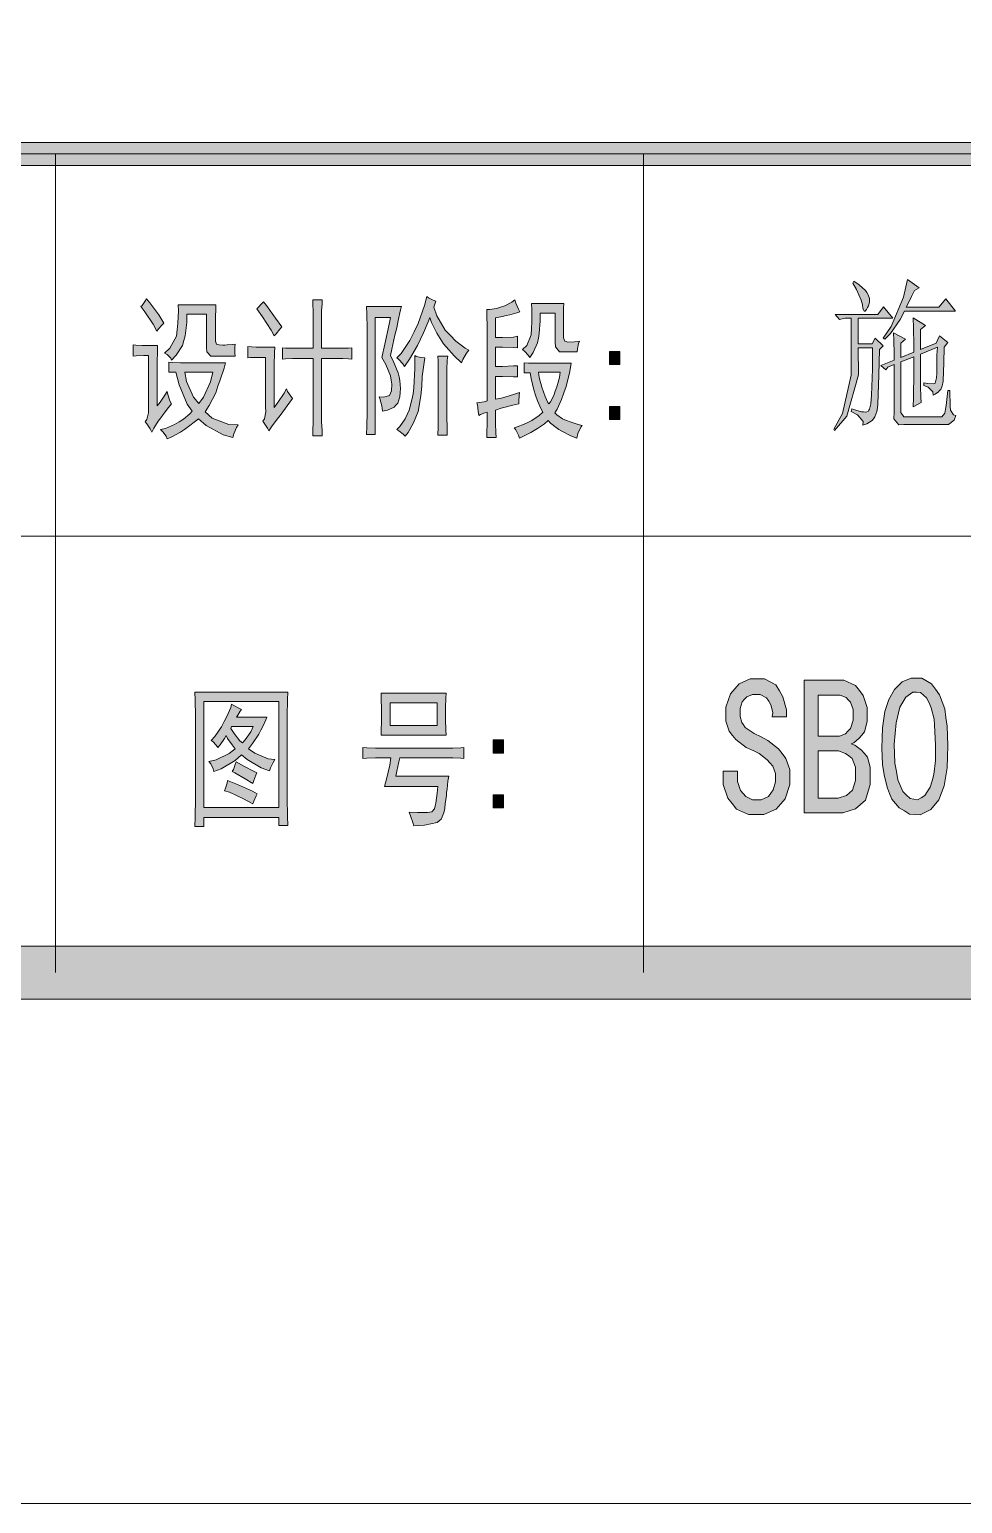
# Model space of a CAD drawing. Header units: millimetres. Extents: x 0 to 829, y 0 to 586.
# Drawn here: x 794.08 to 811.42, y 0 to 27.38 of the extents above; entities that cross this region are included whole.
import ezdxf

# ---------------------------------------------------------------- set-up
doc = ezdxf.new("R2010")
doc.units = ezdxf.units.MM

msp = doc.modelspace()

# ---------------------------------------------------------------- hatches: boundary and pattern name
h = msp.add_hatch(color=0)
h.dxf.hatch_style = 2
h.paths.add_polyline_path([(769.958667, 24.853194), (769.958667, 25.276528), (819.294639, 25.276528), (819.294639, 24.853194)])
h = msp.add_hatch(color=0)
h.dxf.hatch_style = 2
h.paths.add_polyline_path([(810.394056, 22.736528), (810.60925, 22.581306), (810.521056, 22.531917), (810.468139, 22.4155), (810.390528, 22.260278), (810.365833, 22.217944), (810.976139, 22.217944), (811.103139, 22.373167), (811.286583, 22.143861), (810.337611, 22.143861), (810.26, 21.992167), (810.076556, 21.731111), (809.970722, 21.625278), (809.938972, 21.646444), (810.090667, 21.858111), (810.316444, 22.404917)])
h = msp.add_hatch(color=0)
h.dxf.hatch_style = 2
h.paths.add_polyline_path([(809.399222, 22.70125), (809.494472, 22.634222), (809.614417, 22.528389), (809.639111, 22.489583), (809.663806, 22.450778), (809.6885, 22.380222), (809.6885, 22.348472), (809.6885, 22.313194), (809.670861, 22.242639), (809.649694, 22.210889), (809.632056, 22.175611), (809.607361, 22.143861), (809.586194, 22.143861), (809.5615, 22.203833), (809.554444, 22.263806), (809.533278, 22.348472), (809.445083, 22.549556), (809.378056, 22.665972)])
h = msp.add_hatch(color=0)
h.dxf.hatch_style = 2
h.paths.add_polyline_path([(796.254722, 22.376694), (796.32175, 22.302611), (796.484028, 22.076833), (796.579278, 21.921611), (796.547528, 21.893389), (796.4805, 21.819306), (796.44875, 21.776972), (796.378194, 21.903972), (796.2265, 22.133278), (796.148889, 22.232056), (796.173583, 22.253222), (796.2265, 22.327306)])
h = msp.add_hatch(color=0)
h.dxf.hatch_style = 2
h.paths.add_polyline_path([(797.521194, 21.311306), (797.450639, 21.311306), (797.376556, 21.388917), (797.373028, 21.466528), (797.373028, 22.087417), (797.006139, 22.087417), (797.006139, 21.932194), (796.977917, 21.688778), (796.953222, 21.600583), (796.925, 21.508861), (796.808583, 21.325417), (796.723917, 21.233694), (796.706278, 21.2725), (796.63925, 21.339528), (796.589861, 21.364222), (796.692167, 21.459472), (796.812111, 21.678194), (796.826222, 21.798139), (796.840333, 21.921611), (796.850917, 22.154444), (796.847389, 22.263806), (797.545889, 22.263806), (797.542361, 22.196778), (797.538833, 22.030972), (797.538833, 21.932194), (797.538833, 21.632333), (797.538833, 21.586472), (797.56, 21.533556), (797.584694, 21.5265), (797.605861, 21.519444), (797.672889, 21.512389), (797.715222, 21.515917), (797.754028, 21.519444), (797.849278, 21.5265), (797.905722, 21.533556), (797.895139, 21.477111), (797.895139, 21.364222), (797.905722, 21.311306)])
h = msp.add_hatch(color=0)
h.dxf.hatch_style = 2
h.paths.add_polyline_path([(798.431361, 22.32025), (798.484278, 22.249694), (798.653611, 22.016861), (798.770028, 21.854583), (798.73475, 21.808722), (798.664194, 21.727583), (798.628917, 21.688778), (798.576, 21.794611), (798.413722, 22.041556), (798.304361, 22.186194), (798.332583, 22.214417), (798.396083, 22.281444)])
h = msp.add_hatch(color=0)
h.dxf.hatch_style = 2
h.paths.add_polyline_path([(799.355639, 21.455944), (799.355639, 22.009806), (799.355639, 22.119167), (799.348583, 22.292028), (799.345056, 22.355528), (799.521444, 22.355528), (799.517917, 22.281444), (799.510861, 22.154444), (799.510861, 22.098), (799.510861, 21.455944), (799.853056, 21.455944), (799.902444, 21.455944), (800.011806, 21.459472), (800.071778, 21.466528), (800.071778, 21.254861), (800.008278, 21.261917), (799.902444, 21.265444), (799.863639, 21.265444), (799.510861, 21.265444), (799.510861, 20.154194), (799.510861, 20.087167), (799.517917, 19.928417), (799.521444, 19.833167), (799.345056, 19.833167), (799.348583, 19.928417), (799.355639, 20.083639), (799.355639, 20.143611), (799.355639, 21.265444), (799.027556, 21.265444), (798.967583, 21.265444), (798.840583, 21.261917), (798.780611, 21.254861), (798.780611, 21.466528), (798.840583, 21.459472), (798.957, 21.455944), (799.013444, 21.455944)])
h = msp.add_hatch(color=0)
h.dxf.hatch_style = 2
h.paths.add_polyline_path([(800.996056, 22.232056), (800.978417, 22.172083), (800.932556, 21.974528), (800.904333, 21.836944), (800.872583, 21.702889), (800.816139, 21.441833), (800.787917, 21.321889), (800.851417, 21.194889), (800.932556, 20.997333), (800.950194, 20.926778), (800.964306, 20.856222), (800.974889, 20.711583), (800.967833, 20.633972), (800.964306, 20.556361), (800.9255, 20.439944), (800.890222, 20.401139), (800.854944, 20.362333), (800.731472, 20.305889), (800.643278, 20.28825), (800.629167, 20.387028), (800.593889, 20.521083), (800.579778, 20.556361), (800.664444, 20.545778), (800.770278, 20.577528), (800.791444, 20.623389), (800.809083, 20.665722), (800.816139, 20.789194), (800.802028, 20.866806), (800.791444, 20.944417), (800.70325, 21.156083), (800.629167, 21.286611), (800.685611, 21.533556), (800.76675, 21.903972), (800.787917, 22.030972), (800.502167, 22.030972), (800.502167, 19.854333), (800.343417, 19.854333), (800.350472, 20.006028), (800.354, 20.267083), (800.354, 20.376444), (800.354, 21.699361), (800.354, 21.826361), (800.350472, 22.094472), (800.343417, 22.232056)])
h = msp.add_hatch(color=0)
h.dxf.hatch_style = 2
h.paths.add_polyline_path([(801.595778, 22.221472), (801.652222, 22.059194), (801.807444, 21.794611), (801.906222, 21.692306), (802.005, 21.59), (802.174333, 21.455944), (802.244889, 21.420667), (802.202556, 21.364222), (802.135528, 21.247806), (802.110833, 21.187833), (801.97325, 21.314833), (801.772167, 21.540611), (801.712194, 21.639389), (801.648694, 21.734639), (801.553444, 21.932194), (801.518167, 22.030972), (801.489944, 21.949833), (801.405278, 21.745222), (801.348833, 21.625278), (801.292389, 21.508861), (801.144222, 21.254861), (801.0525, 21.120806), (801.02075, 21.170194), (800.943139, 21.247806), (800.904333, 21.276028), (800.989, 21.360694), (801.151278, 21.600583), (801.228889, 21.759333), (801.302972, 21.918083), (801.419389, 22.249694), (801.461722, 22.419028), (801.493472, 22.394333), (801.581667, 22.348472), (801.634583, 22.330833), (801.620472, 22.292028), (801.599306, 22.239111)])
h = msp.add_hatch(color=0)
h.dxf.hatch_style = 2
h.paths.add_polyline_path([(803.193861, 22.133278), (803.133889, 22.115639), (803.006889, 22.080361), (802.939861, 22.06625), (802.869306, 22.048611), (802.774056, 22.027444), (802.742306, 22.020389), (802.742306, 21.6535), (802.869306, 21.6535), (803.073917, 21.664083), (803.151528, 21.678194), (803.151528, 21.466528), (803.073917, 21.470056), (802.869306, 21.477111), (802.742306, 21.477111), (802.742306, 21.120806), (802.869306, 21.120806), (803.073917, 21.127861), (803.151528, 21.131389), (803.151528, 20.92325), (803.073917, 20.926778), (802.869306, 20.933833), (802.742306, 20.933833), (802.742306, 20.5105), (802.851667, 20.531667), (803.073917, 20.595167), (803.183278, 20.633972), (803.17975, 20.577528), (803.176222, 20.471694), (803.176222, 20.422306), (803.059806, 20.401139), (802.844611, 20.344694), (802.742306, 20.309417), (802.742306, 20.122444), (802.742306, 20.055417), (802.745833, 19.893139), (802.752889, 19.801417), (802.5765, 19.801417), (802.580028, 19.893139), (802.583556, 20.055417), (802.583556, 20.122444), (802.583556, 20.267083), (802.54475, 20.2565), (802.463611, 20.228278), (802.428333, 20.210639), (802.41775, 20.28825), (802.403639, 20.404667), (802.393056, 20.443472), (802.435389, 20.450528), (802.530639, 20.464639), (802.583556, 20.47875), (802.583556, 21.766389), (802.583556, 21.858111), (802.580028, 22.06625), (802.5765, 22.175611), (802.625889, 22.175611), (802.756417, 22.196778), (802.834028, 22.221472), (802.915167, 22.242639), (803.045694, 22.309667), (803.102139, 22.355528), (803.119778, 22.292028), (803.165639, 22.182667)])
h = msp.add_hatch(color=0)
h.dxf.hatch_style = 2
h.paths.add_polyline_path([(804.008778, 22.2885), (804.00525, 22.203833), (804.001722, 22.048611), (804.001722, 21.978056), (804.001722, 21.699361), (804.001722, 21.649972), (804.026417, 21.59), (804.054639, 21.582944), (804.082861, 21.572361), (804.206333, 21.575889), (804.301583, 21.586472), (804.283944, 21.547667), (804.262778, 21.448889), (804.25925, 21.388917), (804.001722, 21.388917), (803.931167, 21.388917), (803.853556, 21.480639), (803.850028, 21.575889), (803.850028, 22.108583), (803.567806, 22.108583), (803.567806, 21.963944), (803.550167, 21.731111), (803.536056, 21.642917), (803.518417, 21.554722), (803.437278, 21.378333), (803.377306, 21.286611), (803.345556, 21.325417), (803.282056, 21.3995), (803.24325, 21.43125), (803.320861, 21.508861), (803.405528, 21.706417), (803.409056, 21.826361), (803.412583, 21.946306), (803.412583, 22.175611), (803.409056, 22.2885)])
h = msp.add_hatch(color=0)
h.dxf.hatch_style = 2
h.paths.add_polyline_path([(809.039389, 19.931944), (809.02175, 19.953111), (809.184028, 20.245917), (809.349833, 20.958528), (809.349833, 21.381861), (809.349833, 22.013333), (809.233417, 22.013333), (809.127583, 21.988639), (809.049972, 22.083889), (809.843722, 22.083889), (809.949556, 22.228528), (810.122417, 22.013333), (809.476833, 22.013333), (809.476833, 21.537083), (809.737889, 21.537083), (809.794333, 21.646444), (809.938972, 21.501806), (809.871944, 21.43125), (809.861361, 20.958528), (809.843722, 20.418778), (809.833139, 20.35175), (809.822556, 20.284722), (809.787278, 20.182417), (809.762583, 20.147139), (809.734361, 20.111861), (809.635583, 20.051889), (809.5615, 20.027194), (809.568556, 20.094222), (809.462722, 20.221222), (809.349833, 20.281194), (809.360417, 20.330583), (809.430972, 20.305889), (809.540333, 20.277667), (809.575611, 20.274139), (809.614417, 20.270611), (809.660278, 20.284722), (809.674389, 20.305889), (809.684972, 20.323528), (809.709667, 20.422306), (809.716722, 20.503444), (809.727306, 20.584583), (809.741417, 21.067889), (809.744944, 21.466528), (809.476833, 21.466528), (809.483889, 20.965583), (809.268694, 20.196528)])
h = msp.add_hatch(color=0)
h.dxf.hatch_style = 2
h.paths.add_polyline_path([(810.270583, 21.286611), (810.510472, 21.381861), (810.510472, 21.515917), (810.506944, 21.836944), (810.499889, 22.023917), (810.725667, 21.879278), (810.637472, 21.805194), (810.637472, 21.43125), (810.92675, 21.551194), (810.986722, 21.68525), (811.141944, 21.561778), (811.071389, 21.477111), (811.067861, 21.187833), (811.057278, 20.852694), (811.046694, 20.806833), (811.039639, 20.760972), (811.011417, 20.690417), (810.99025, 20.66925), (810.969083, 20.644556), (810.909111, 20.602222), (810.870306, 20.584583), (810.86325, 20.644556), (810.778583, 20.73275), (810.693917, 20.7645), (810.693917, 20.813889), (810.771528, 20.799778), (810.870306, 20.79625), (810.887944, 20.799778), (810.909111, 20.806833), (810.933806, 20.905611), (810.937333, 20.993806), (810.937333, 21.085528), (810.940861, 21.328944), (810.947917, 21.477111), (810.637472, 21.346583), (810.637472, 20.824472), (810.637472, 20.739806), (810.641, 20.552833), (810.648056, 20.450528), (810.499889, 20.365861), (810.506944, 20.54225), (810.510472, 21.007917), (810.510472, 21.297194), (810.270583, 21.201944), (810.270583, 20.341167), (810.270583, 20.263556), (810.327028, 20.182417), (810.387, 20.182417), (810.993778, 20.182417), (811.032583, 20.182417), (811.0855, 20.252972), (811.096083, 20.323528), (811.110194, 20.394083), (811.131361, 20.563417), (811.141944, 20.66925), (811.18075, 20.66925), (811.18075, 20.595167), (811.184278, 20.450528), (811.187806, 20.376444), (811.194861, 20.305889), (811.247778, 20.221222), (811.293639, 20.207111), (811.261889, 20.122444), (811.156056, 20.037778), (811.081972, 20.037778), (810.327028, 20.037778), (810.231778, 20.03425), (810.140056, 20.147139), (810.143583, 20.267083), (810.143583, 21.152556), (810.027167, 21.103167), (809.988361, 21.053778), (809.900167, 21.138444), (810.143583, 21.237222), (810.143583, 21.350111), (810.140056, 21.604111), (810.133, 21.745222), (810.35525, 21.625278), (810.270583, 21.551194)])
h = msp.add_hatch(color=0)
h.dxf.hatch_style = 2
h.paths.add_polyline_path([(796.462861, 21.508861), (796.459333, 21.410083), (796.455806, 21.187833), (796.455806, 21.064361), (796.455806, 20.387028), (796.508722, 20.454056), (796.600444, 20.588111), (796.63925, 20.655139), (796.653361, 20.598694), (796.692167, 20.482278), (796.723917, 20.422306), (796.667472, 20.355278), (796.568694, 20.228278), (796.522833, 20.164778), (796.476972, 20.104806), (796.392306, 19.97075), (796.357028, 19.900194), (796.325278, 19.960167), (796.265306, 20.055417), (796.230028, 20.087167), (796.265306, 20.133028), (796.297056, 20.260028), (796.297056, 20.344694), (796.297056, 21.321889), (796.208861, 21.321889), (796.064222, 21.314833), (796.007778, 21.311306), (796.007778, 21.519444), (796.060694, 21.515917), (796.173583, 21.508861), (796.230028, 21.508861)])
h = msp.add_hatch(color=0)
h.dxf.hatch_style = 2
h.paths.add_polyline_path([(798.6395, 21.477111), (798.632444, 21.371278), (798.628917, 21.149028), (798.628917, 21.032611), (798.628917, 20.355278), (798.699472, 20.450528), (798.812361, 20.623389), (798.854694, 20.701), (798.879389, 20.655139), (798.939361, 20.566944), (798.971111, 20.521083), (798.738278, 20.210639), (798.685361, 20.140083), (798.579528, 19.995444), (798.530139, 19.921361), (798.501917, 19.97075), (798.445472, 20.062472), (798.420778, 20.101278), (798.449, 20.143611), (798.473694, 20.277667), (798.470167, 20.365861), (798.470167, 21.286611), (798.357278, 21.286611), (798.191472, 21.283083), (798.138556, 21.276028), (798.138556, 21.487694), (798.205583, 21.480639), (798.297306, 21.477111), (798.322, 21.477111)])
h = msp.add_hatch(color=0)
h.dxf.hatch_style = 2
h.paths.add_polyline_path([(805.049472, 21.156083), (804.858972, 21.156083), (804.858972, 21.3995), (805.049472, 21.3995)])
h = msp.add_hatch(color=0)
h.paths.add_polyline_path([(796.671, 21.198417), (796.738028, 21.194889), (796.889722, 21.187833), (796.970861, 21.187833), (797.722278, 21.187833), (797.697583, 21.089056), (797.627028, 20.870333), (797.584694, 20.750389), (797.542361, 20.630444), (797.422417, 20.394083), (797.348333, 20.277667), (797.478861, 20.16125), (797.789306, 20.037778), (797.962167, 20.03425), (797.930417, 19.984861), (797.881028, 19.868444), (797.863389, 19.801417), (797.683472, 19.850806), (797.362444, 20.023667), (797.221333, 20.143611), (797.168417, 20.101278), (797.037889, 20.0025), (796.963806, 19.949583), (796.889722, 19.896667), (796.727444, 19.812), (796.63925, 19.776722), (796.621611, 19.822583), (796.561639, 19.90725), (796.515778, 19.946056), (796.6075, 19.967222), (796.780361, 20.037778), (796.8615, 20.087167), (796.942639, 20.140083), (797.062583, 20.238861), (797.104917, 20.28825), (797.013194, 20.41525), (796.865028, 20.778611), (796.805056, 21.011444), (796.671, 21.011444)])
h.paths.add_polyline_path([(797.231917, 20.432889), (797.313056, 20.545778), (797.443583, 20.831528), (797.489444, 21.011444), (796.970861, 21.011444), (797.002611, 20.838583), (797.129611, 20.549306)])
h = msp.add_hatch(color=0)
h.dxf.hatch_style = 2
h.paths.add_polyline_path([(801.426444, 21.276028), (801.412333, 21.194889), (801.380583, 20.930306), (801.37, 20.750389), (801.355889, 20.570472), (801.302972, 20.284722), (801.260639, 20.178889), (801.218306, 20.073056), (801.119528, 19.893139), (801.059556, 19.822583), (801.024278, 19.861389), (800.943139, 19.921361), (800.904333, 19.946056), (800.964306, 20.006028), (801.063083, 20.147139), (801.098361, 20.228278), (801.133639, 20.309417), (801.186556, 20.499917), (801.207722, 20.609278), (801.225361, 20.722167), (801.243, 21.078472), (801.243, 21.321889), (801.267694, 21.30425), (801.359417, 21.283083)])
h = msp.add_hatch(color=0)
h.dxf.hatch_style = 2
h.paths.add_polyline_path([(801.853306, 21.311306), (801.842722, 21.233694), (801.835667, 21.064361), (801.835667, 20.976167), (801.835667, 20.231806), (801.835667, 20.178889), (801.839194, 19.984861), (801.842722, 19.84375), (801.669861, 19.84375), (801.673389, 19.995444), (801.676917, 20.193), (801.676917, 20.245917), (801.676917, 20.976167), (801.676917, 21.053778), (801.673389, 21.223111), (801.669861, 21.311306)])
h = msp.add_hatch(color=0)
h.paths.add_polyline_path([(804.142833, 21.17725), (804.118139, 21.022028), (804.051111, 20.746861), (804.008778, 20.626917), (803.966444, 20.506972), (803.885306, 20.323528), (803.842972, 20.2565), (803.881778, 20.217694), (803.987611, 20.147139), (804.058167, 20.115389), (804.128722, 20.087167), (804.276889, 20.037778), (804.350972, 20.023667), (804.32275, 19.988389), (804.269833, 19.871972), (804.252194, 19.787306), (804.139306, 19.833167), (803.969972, 19.914306), (803.917056, 19.949583), (803.864139, 19.984861), (803.761833, 20.066), (803.715972, 20.111861), (803.652472, 20.055417), (803.521944, 19.963694), (803.458444, 19.928417), (803.398472, 19.893139), (803.260889, 19.822583), (803.183278, 19.787306), (803.169167, 19.84375), (803.119778, 19.939), (803.0845, 19.977806), (803.144472, 19.995444), (803.271472, 20.044833), (803.342028, 20.076583), (803.412583, 20.111861), (803.550167, 20.207111), (803.617194, 20.267083), (803.585444, 20.323528), (803.518417, 20.482278), (803.483139, 20.588111), (803.451389, 20.686889), (803.402, 20.895028), (803.384361, 21.000861), (803.356139, 21.000861), (803.299694, 21.000861), (803.275, 21.000861), (803.275, 21.187833), (803.356139, 21.180778), (803.504306, 21.17725), (803.574861, 21.17725)])
h.paths.add_polyline_path([(803.536056, 21.011444), (803.550167, 20.916194), (803.599556, 20.736278), (803.631306, 20.648083), (803.663056, 20.563417), (803.712444, 20.450528), (803.733611, 20.422306), (803.761833, 20.461111), (803.821806, 20.581056), (803.850028, 20.662194), (803.881778, 20.739806), (803.927639, 20.916194), (803.94175, 21.011444), (803.574861, 21.011444)])
h = msp.add_hatch(color=0)
h.dxf.hatch_style = 2
h.paths.add_polyline_path([(805.049472, 20.133028), (804.858972, 20.133028), (804.858972, 20.376444), (805.049472, 20.376444)])
h = msp.add_hatch(color=0)
h.paths.add_polyline_path([(809.921333, 14.216944), (809.928389, 14.407444), (809.970722, 14.707306), (810.009528, 14.820194), (810.044806, 14.933083), (810.150639, 15.116528), (810.221194, 15.187083), (810.29175, 15.261167), (810.461083, 15.331722), (810.559861, 15.331722), (810.662167, 15.331722), (810.838556, 15.225889), (810.912639, 15.123583), (810.986722, 15.01775), (811.0855, 14.756694), (811.106667, 14.597944), (811.131361, 14.439194), (811.145472, 14.075833), (811.138417, 13.871222), (811.127833, 13.666611), (811.071389, 13.331472), (811.022, 13.200944), (810.972611, 13.070417), (810.824444, 12.8905), (810.729194, 12.841111), (810.630417, 12.791722), (810.432861, 12.802306), (810.337611, 12.862278), (810.238833, 12.92225), (810.10125, 13.084528), (810.058917, 13.186833), (810.020111, 13.285611), (809.963667, 13.500806), (809.946028, 13.610167), (809.928389, 13.723056), (809.914278, 14.026444)])
h.paths.add_polyline_path([(810.16475, 14.301611), (810.147111, 14.104056), (810.157694, 13.751278), (810.185917, 13.596056), (810.214139, 13.440833), (810.309389, 13.222111), (810.376417, 13.158611), (810.443444, 13.091583), (810.5775, 13.066889), (810.648056, 13.105694), (810.715083, 13.148028), (810.817389, 13.306778), (810.849139, 13.423194), (810.880889, 13.543139), (810.912639, 13.800667), (810.912639, 13.941778), (810.912639, 14.082889), (810.902056, 14.336889), (810.895, 14.453306), (810.887944, 14.569722), (810.835028, 14.777861), (810.792694, 14.869583), (810.746833, 14.964833), (810.633944, 15.060083), (810.559861, 15.067139), (810.489306, 15.070667), (810.362306, 14.978944), (810.305861, 14.883694), (810.252944, 14.791972), (810.182389, 14.499167)])
h = msp.add_hatch(color=0)
h.paths.add_polyline_path([(798.882917, 15.070667), (798.875861, 14.933083), (798.872333, 14.626167), (798.872333, 14.460361), (798.872333, 13.2715), (798.872333, 13.102167), (798.875861, 12.7635), (798.882917, 12.594167), (798.713583, 12.594167), (798.713583, 12.738806), (797.323639, 12.738806), (797.323639, 12.573), (797.157833, 12.573), (797.161361, 12.745861), (797.164889, 13.102167), (797.164889, 13.285611), (797.164889, 14.460361), (797.164889, 14.622639), (797.161361, 14.926028), (797.157833, 15.070667)])
h.paths.add_polyline_path([(798.713583, 12.929306), (798.713583, 14.894278), (797.323639, 14.894278), (797.323639, 12.929306)])
h = msp.add_hatch(color=0)
h.dxf.hatch_style = 2
h.paths.add_polyline_path([(808.206833, 13.518444), (808.206833, 13.352639), (808.122167, 13.088056), (808.0375, 12.992806), (807.956361, 12.894028), (807.727056, 12.798778), (807.582417, 12.798778), (807.437778, 12.798778), (807.215528, 12.897556), (807.134389, 12.999861), (807.05325, 13.098639), (806.972111, 13.352639), (806.972111, 13.504333), (806.972111, 13.603111), (807.236694, 13.603111), (807.236694, 13.518444), (807.236694, 13.409083), (807.289611, 13.243278), (807.342528, 13.186833), (807.391917, 13.130389), (807.515389, 13.070417), (807.582417, 13.070417), (807.674139, 13.070417), (807.811722, 13.133917), (807.854056, 13.193889), (807.896389, 13.253861), (807.938722, 13.402028), (807.938722, 13.490222), (807.938722, 13.560778), (807.889333, 13.694833), (807.836417, 13.754806), (807.7835, 13.814778), (807.635333, 13.927667), (807.536556, 13.977056), (807.398972, 14.044083), (807.201417, 14.188722), (807.141444, 14.266333), (807.077944, 14.343944), (807.017972, 14.530917), (807.017972, 14.640278), (807.017972, 14.791972), (807.102639, 15.035389), (807.187306, 15.130639), (807.268444, 15.222361), (807.469528, 15.317611), (807.582417, 15.317611), (807.734111, 15.317611), (807.949306, 15.204722), (808.016333, 15.095361), (808.079833, 14.982472), (808.146861, 14.742583), (808.146861, 14.612056), (807.882278, 14.612056), (807.889333, 14.689667), (807.854056, 14.834306), (807.81525, 14.901333), (807.772917, 14.964833), (807.6565, 15.028333), (807.582417, 15.028333), (807.515389, 15.028333), (807.406028, 14.982472), (807.363694, 14.936611), (807.324889, 14.89075), (807.282556, 14.76375), (807.282556, 14.682611), (807.282556, 14.619111), (807.314306, 14.506222), (807.346056, 14.460361), (807.377806, 14.4145), (807.543611, 14.301611), (807.674139, 14.238111), (807.801139, 14.171083), (807.998694, 14.019389), (808.065722, 13.927667), (808.136278, 13.839472), (808.206833, 13.631333)])
h = msp.add_hatch(color=0)
h.paths.add_polyline_path([(809.702611, 13.560778), (809.702611, 13.352639), (809.610889, 13.063361), (809.519167, 12.98575), (809.427444, 12.904611), (809.191083, 12.827), (809.046444, 12.827), (808.471417, 12.827), (808.471417, 15.289389), (809.067611, 15.289389), (809.21225, 15.289389), (809.427444, 15.194139), (809.501528, 15.102417), (809.572083, 15.007167), (809.646167, 14.784917), (809.646167, 14.654389), (809.646167, 14.523861), (809.596778, 14.333361), (809.547389, 14.273389), (809.498, 14.213417), (809.399222, 14.12875), (809.346306, 14.107583), (809.413333, 14.086417), (809.540333, 13.994694), (809.59325, 13.927667), (809.649694, 13.860639), (809.702611, 13.677194)])
h.paths.add_polyline_path([(809.427444, 13.560778), (809.427444, 13.677194), (809.367472, 13.839472), (809.303972, 13.885333), (809.244, 13.931194), (809.109944, 13.977056), (809.035861, 13.977056), (808.736, 13.977056), (808.736, 13.098639), (809.000583, 13.098639), (809.102889, 13.098639), (809.261639, 13.151556), (809.318083, 13.200944), (809.371, 13.250333), (809.427444, 13.43025)])
h.paths.add_polyline_path([(809.381583, 14.654389), (809.381583, 14.749639), (809.335722, 14.883694), (809.293389, 14.929556), (809.251056, 14.971889), (809.145222, 15.014222), (809.081722, 15.014222), (808.736, 15.014222), (808.736, 14.252222), (809.067611, 14.252222), (809.131111, 14.252222), (809.240472, 14.298083), (809.286333, 14.343944), (809.335722, 14.393333), (809.381583, 14.548556)])
h = msp.add_hatch(color=0)
h.paths.add_polyline_path([(798.022139, 14.749639), (797.997444, 14.717889), (797.951583, 14.643806), (797.930417, 14.605), (798.491333, 14.605), (798.473694, 14.555611), (798.420778, 14.432139), (798.381972, 14.361583), (798.343167, 14.2875), (798.22675, 14.118167), (798.149139, 14.015861), (798.272611, 13.934722), (798.519556, 13.832417), (798.6395, 13.818306), (798.611278, 13.765389), (798.561889, 13.663083), (798.540722, 13.606639), (798.3855, 13.666611), (798.127972, 13.818306), (798.022139, 13.9065), (797.902194, 13.800667), (797.644667, 13.645444), (797.507083, 13.596056), (797.4965, 13.645444), (797.450639, 13.740694), (797.415361, 13.783028), (797.549417, 13.81125), (797.792833, 13.927667), (797.905722, 14.015861), (797.849278, 14.089944), (797.764611, 14.209889), (797.739917, 14.262806), (797.704639, 14.206361), (797.6235, 14.093472), (797.581167, 14.040556), (797.552944, 14.082889), (797.489444, 14.149917), (797.457694, 14.171083), (797.52825, 14.248694), (797.648194, 14.425083), (797.697583, 14.523861), (797.7505, 14.619111), (797.821056, 14.781389), (797.838694, 14.848417), (797.881028, 14.820194), (797.97275, 14.770806)])
h.paths.add_polyline_path([(797.824583, 14.393333), (797.884556, 14.301611), (797.993917, 14.167556), (798.039778, 14.12875), (798.092694, 14.185194), (798.195, 14.333361), (798.240861, 14.428611), (797.838694, 14.428611)])
h = msp.add_hatch(color=0)
h.paths.add_polyline_path([(801.821556, 15.0495), (801.818028, 14.964833), (801.810972, 14.777861), (801.810972, 14.672028), (801.810972, 14.566194), (801.818028, 14.365111), (801.821556, 14.273389), (800.615056, 14.273389), (800.618583, 14.351), (800.622111, 14.534444), (800.622111, 14.640278), (800.622111, 14.749639), (800.618583, 14.95425), (800.615056, 15.0495)])
h.paths.add_polyline_path([(801.65575, 14.449778), (801.65575, 14.873111), (800.780861, 14.873111), (800.780861, 14.449778)])
h = msp.add_hatch(color=0)
h.dxf.hatch_style = 2
h.paths.add_polyline_path([(801.870944, 14.026444), (801.948556, 14.026444), (802.093194, 14.0335), (802.153167, 14.040556), (802.153167, 13.839472), (802.093194, 13.846528), (801.948556, 13.850056), (801.870944, 13.850056), (800.964306, 13.850056), (800.946667, 13.772444), (800.907861, 13.599583), (800.886694, 13.507861), (801.870944, 13.507861), (801.856833, 13.416139), (801.839194, 13.267972), (801.832139, 13.208), (801.828611, 13.1445), (801.807444, 12.999861), (801.796861, 12.911667), (801.78275, 12.827), (801.733361, 12.710583), (801.694556, 12.678833), (801.659278, 12.647083), (801.422917, 12.601222), (801.221833, 12.583583), (801.204194, 12.647083), (801.161861, 12.774083), (801.137167, 12.841111), (801.288861, 12.834056), (801.475833, 12.834056), (801.518167, 12.841111), (801.556972, 12.844639), (801.609889, 12.904611), (801.620472, 12.957528), (801.634583, 13.010444), (801.659278, 13.190361), (801.669861, 13.317361), (800.678556, 13.317361), (800.717361, 13.451417), (800.777333, 13.716), (800.794972, 13.850056), (800.597417, 13.850056), (800.509222, 13.850056), (800.346944, 13.846528), (800.272861, 13.839472), (800.272861, 14.040556), (800.346944, 14.0335), (800.509222, 14.026444), (800.597417, 14.026444)])
h = msp.add_hatch(color=0)
h.dxf.hatch_style = 2
h.paths.add_polyline_path([(802.886944, 13.93825), (802.696444, 13.93825), (802.696444, 14.185194), (802.886944, 14.185194)])
h = msp.add_hatch(color=0)
h.dxf.hatch_style = 2
h.paths.add_polyline_path([(797.923361, 13.772444), (798.064472, 13.694833), (798.2585, 13.596056), (798.307889, 13.571361), (798.286722, 13.529028), (798.247917, 13.426722), (798.230278, 13.373806), (798.089167, 13.462), (797.898667, 13.571361), (797.849278, 13.596056), (797.870444, 13.634861), (797.905722, 13.723056)])
h = msp.add_hatch(color=0)
h.dxf.hatch_style = 2
h.paths.add_polyline_path([(797.764611, 13.426722), (797.948056, 13.356167), (798.223222, 13.232694), (798.314944, 13.183306), (798.293778, 13.140972), (798.251444, 13.045722), (798.230278, 12.996333), (798.060944, 13.088056), (797.799889, 13.211528), (797.708167, 13.23975), (797.722278, 13.285611), (797.754028, 13.377333)])
h = msp.add_hatch(color=0)
h.dxf.hatch_style = 2
h.paths.add_polyline_path([(802.886944, 12.918722), (802.696444, 12.918722), (802.696444, 13.162139), (802.886944, 13.162139)])
h = msp.add_hatch(color=0)
h.dxf.hatch_style = 2
h.paths.add_polyline_path([(24.154694, 9.36625), (25.142472, 10.3505), (818.80075, 10.3505), (819.788528, 9.36625)])

# ---------------------------------------------------------------- linework, layer by layer
at = {"color": 0, "lineweight": 0}
for points in [[(0, 0), (0, 585.632278), (829.154778, 585.632278), (829.154778, 0)], [(769.958667, 24.853194), (769.958667, 25.276528), (819.294639, 25.276528), (819.294639, 24.853194)], [(810.394056, 22.736528), (810.60925, 22.581306), (810.521056, 22.531917), (810.468139, 22.4155), (810.390528, 22.260278), (810.365833, 22.217944), (810.976139, 22.217944), (811.103139, 22.373167), (811.286583, 22.143861), (810.337611, 22.143861), (810.26, 21.992167), (810.076556, 21.731111), (809.970722, 21.625278), (809.938972, 21.646444), (810.090667, 21.858111), (810.316444, 22.404917)], [(809.399222, 22.70125), (809.494472, 22.634222), (809.614417, 22.528389), (809.639111, 22.489583), (809.663806, 22.450778), (809.6885, 22.380222), (809.6885, 22.348472), (809.6885, 22.313194), (809.670861, 22.242639), (809.649694, 22.210889), (809.632056, 22.175611), (809.607361, 22.143861), (809.586194, 22.143861), (809.5615, 22.203833), (809.554444, 22.263806), (809.533278, 22.348472), (809.445083, 22.549556), (809.378056, 22.665972)], [(796.254722, 22.376694), (796.32175, 22.302611), (796.484028, 22.076833), (796.579278, 21.921611), (796.547528, 21.893389), (796.4805, 21.819306), (796.44875, 21.776972), (796.378194, 21.903972), (796.2265, 22.133278), (796.148889, 22.232056), (796.173583, 22.253222), (796.2265, 22.327306)], [(797.521194, 21.311306), (797.450639, 21.311306), (797.376556, 21.388917), (797.373028, 21.466528), (797.373028, 22.087417), (797.006139, 22.087417), (797.006139, 21.932194), (796.977917, 21.688778), (796.953222, 21.600583), (796.925, 21.508861), (796.808583, 21.325417), (796.723917, 21.233694), (796.706278, 21.2725), (796.63925, 21.339528), (796.589861, 21.364222), (796.692167, 21.459472), (796.812111, 21.678194), (796.826222, 21.798139), (796.840333, 21.921611), (796.850917, 22.154444), (796.847389, 22.263806), (797.545889, 22.263806), (797.542361, 22.196778), (797.538833, 22.030972), (797.538833, 21.932194), (797.538833, 21.632333), (797.538833, 21.586472), (797.56, 21.533556), (797.584694, 21.5265), (797.605861, 21.519444), (797.672889, 21.512389), (797.715222, 21.515917), (797.754028, 21.519444), (797.849278, 21.5265), (797.905722, 21.533556), (797.895139, 21.477111), (797.895139, 21.364222), (797.905722, 21.311306)], [(798.431361, 22.32025), (798.484278, 22.249694), (798.653611, 22.016861), (798.770028, 21.854583), (798.73475, 21.808722), (798.664194, 21.727583), (798.628917, 21.688778), (798.576, 21.794611), (798.413722, 22.041556), (798.304361, 22.186194), (798.332583, 22.214417), (798.396083, 22.281444)], [(799.355639, 21.455944), (799.355639, 22.009806), (799.355639, 22.119167), (799.348583, 22.292028), (799.345056, 22.355528), (799.521444, 22.355528), (799.517917, 22.281444), (799.510861, 22.154444), (799.510861, 22.098), (799.510861, 21.455944), (799.853056, 21.455944), (799.902444, 21.455944), (800.011806, 21.459472), (800.071778, 21.466528), (800.071778, 21.254861), (800.008278, 21.261917), (799.902444, 21.265444), (799.863639, 21.265444), (799.510861, 21.265444), (799.510861, 20.154194), (799.510861, 20.087167), (799.517917, 19.928417), (799.521444, 19.833167), (799.345056, 19.833167), (799.348583, 19.928417), (799.355639, 20.083639), (799.355639, 20.143611), (799.355639, 21.265444), (799.027556, 21.265444), (798.967583, 21.265444), (798.840583, 21.261917), (798.780611, 21.254861), (798.780611, 21.466528), (798.840583, 21.459472), (798.957, 21.455944), (799.013444, 21.455944)], [(800.996056, 22.232056), (800.978417, 22.172083), (800.932556, 21.974528), (800.904333, 21.836944), (800.872583, 21.702889), (800.816139, 21.441833), (800.787917, 21.321889), (800.851417, 21.194889), (800.932556, 20.997333), (800.950194, 20.926778), (800.964306, 20.856222), (800.974889, 20.711583), (800.967833, 20.633972), (800.964306, 20.556361), (800.9255, 20.439944), (800.890222, 20.401139), (800.854944, 20.362333), (800.731472, 20.305889), (800.643278, 20.28825), (800.629167, 20.387028), (800.593889, 20.521083), (800.579778, 20.556361), (800.664444, 20.545778), (800.770278, 20.577528), (800.791444, 20.623389), (800.809083, 20.665722), (800.816139, 20.789194), (800.802028, 20.866806), (800.791444, 20.944417), (800.70325, 21.156083), (800.629167, 21.286611), (800.685611, 21.533556), (800.76675, 21.903972), (800.787917, 22.030972), (800.502167, 22.030972), (800.502167, 19.854333), (800.343417, 19.854333), (800.350472, 20.006028), (800.354, 20.267083), (800.354, 20.376444), (800.354, 21.699361), (800.354, 21.826361), (800.350472, 22.094472), (800.343417, 22.232056)], [(801.595778, 22.221472), (801.652222, 22.059194), (801.807444, 21.794611), (801.906222, 21.692306), (802.005, 21.59), (802.174333, 21.455944), (802.244889, 21.420667), (802.202556, 21.364222), (802.135528, 21.247806), (802.110833, 21.187833), (801.97325, 21.314833), (801.772167, 21.540611), (801.712194, 21.639389), (801.648694, 21.734639), (801.553444, 21.932194), (801.518167, 22.030972), (801.489944, 21.949833), (801.405278, 21.745222), (801.348833, 21.625278), (801.292389, 21.508861), (801.144222, 21.254861), (801.0525, 21.120806), (801.02075, 21.170194), (800.943139, 21.247806), (800.904333, 21.276028), (800.989, 21.360694), (801.151278, 21.600583), (801.228889, 21.759333), (801.302972, 21.918083), (801.419389, 22.249694), (801.461722, 22.419028), (801.493472, 22.394333), (801.581667, 22.348472), (801.634583, 22.330833), (801.620472, 22.292028), (801.599306, 22.239111)], [(803.193861, 22.133278), (803.133889, 22.115639), (803.006889, 22.080361), (802.939861, 22.06625), (802.869306, 22.048611), (802.774056, 22.027444), (802.742306, 22.020389), (802.742306, 21.6535), (802.869306, 21.6535), (803.073917, 21.664083), (803.151528, 21.678194), (803.151528, 21.466528), (803.073917, 21.470056), (802.869306, 21.477111), (802.742306, 21.477111), (802.742306, 21.120806), (802.869306, 21.120806), (803.073917, 21.127861), (803.151528, 21.131389), (803.151528, 20.92325), (803.073917, 20.926778), (802.869306, 20.933833), (802.742306, 20.933833), (802.742306, 20.5105), (802.851667, 20.531667), (803.073917, 20.595167), (803.183278, 20.633972), (803.17975, 20.577528), (803.176222, 20.471694), (803.176222, 20.422306), (803.059806, 20.401139), (802.844611, 20.344694), (802.742306, 20.309417), (802.742306, 20.122444), (802.742306, 20.055417), (802.745833, 19.893139), (802.752889, 19.801417), (802.5765, 19.801417), (802.580028, 19.893139), (802.583556, 20.055417), (802.583556, 20.122444), (802.583556, 20.267083), (802.54475, 20.2565), (802.463611, 20.228278), (802.428333, 20.210639), (802.41775, 20.28825), (802.403639, 20.404667), (802.393056, 20.443472), (802.435389, 20.450528), (802.530639, 20.464639), (802.583556, 20.47875), (802.583556, 21.766389), (802.583556, 21.858111), (802.580028, 22.06625), (802.5765, 22.175611), (802.625889, 22.175611), (802.756417, 22.196778), (802.834028, 22.221472), (802.915167, 22.242639), (803.045694, 22.309667), (803.102139, 22.355528), (803.119778, 22.292028), (803.165639, 22.182667)], [(804.008778, 22.2885), (804.00525, 22.203833), (804.001722, 22.048611), (804.001722, 21.978056), (804.001722, 21.699361), (804.001722, 21.649972), (804.026417, 21.59), (804.054639, 21.582944), (804.082861, 21.572361), (804.206333, 21.575889), (804.301583, 21.586472), (804.283944, 21.547667), (804.262778, 21.448889), (804.25925, 21.388917), (804.001722, 21.388917), (803.931167, 21.388917), (803.853556, 21.480639), (803.850028, 21.575889), (803.850028, 22.108583), (803.567806, 22.108583), (803.567806, 21.963944), (803.550167, 21.731111), (803.536056, 21.642917), (803.518417, 21.554722), (803.437278, 21.378333), (803.377306, 21.286611), (803.345556, 21.325417), (803.282056, 21.3995), (803.24325, 21.43125), (803.320861, 21.508861), (803.405528, 21.706417), (803.409056, 21.826361), (803.412583, 21.946306), (803.412583, 22.175611), (803.409056, 22.2885)], [(809.039389, 19.931944), (809.02175, 19.953111), (809.184028, 20.245917), (809.349833, 20.958528), (809.349833, 21.381861), (809.349833, 22.013333), (809.233417, 22.013333), (809.127583, 21.988639), (809.049972, 22.083889), (809.843722, 22.083889), (809.949556, 22.228528), (810.122417, 22.013333), (809.476833, 22.013333), (809.476833, 21.537083), (809.737889, 21.537083), (809.794333, 21.646444), (809.938972, 21.501806), (809.871944, 21.43125), (809.861361, 20.958528), (809.843722, 20.418778), (809.833139, 20.35175), (809.822556, 20.284722), (809.787278, 20.182417), (809.762583, 20.147139), (809.734361, 20.111861), (809.635583, 20.051889), (809.5615, 20.027194), (809.568556, 20.094222), (809.462722, 20.221222), (809.349833, 20.281194), (809.360417, 20.330583), (809.430972, 20.305889), (809.540333, 20.277667), (809.575611, 20.274139), (809.614417, 20.270611), (809.660278, 20.284722), (809.674389, 20.305889), (809.684972, 20.323528), (809.709667, 20.422306), (809.716722, 20.503444), (809.727306, 20.584583), (809.741417, 21.067889), (809.744944, 21.466528), (809.476833, 21.466528), (809.483889, 20.965583), (809.268694, 20.196528)], [(810.270583, 21.286611), (810.510472, 21.381861), (810.510472, 21.515917), (810.506944, 21.836944), (810.499889, 22.023917), (810.725667, 21.879278), (810.637472, 21.805194), (810.637472, 21.43125), (810.92675, 21.551194), (810.986722, 21.68525), (811.141944, 21.561778), (811.071389, 21.477111), (811.067861, 21.187833), (811.057278, 20.852694), (811.046694, 20.806833), (811.039639, 20.760972), (811.011417, 20.690417), (810.99025, 20.66925), (810.969083, 20.644556), (810.909111, 20.602222), (810.870306, 20.584583), (810.86325, 20.644556), (810.778583, 20.73275), (810.693917, 20.7645), (810.693917, 20.813889), (810.771528, 20.799778), (810.870306, 20.79625), (810.887944, 20.799778), (810.909111, 20.806833), (810.933806, 20.905611), (810.937333, 20.993806), (810.937333, 21.085528), (810.940861, 21.328944), (810.947917, 21.477111), (810.637472, 21.346583), (810.637472, 20.824472), (810.637472, 20.739806), (810.641, 20.552833), (810.648056, 20.450528), (810.499889, 20.365861), (810.506944, 20.54225), (810.510472, 21.007917), (810.510472, 21.297194), (810.270583, 21.201944), (810.270583, 20.341167), (810.270583, 20.263556), (810.327028, 20.182417), (810.387, 20.182417), (810.993778, 20.182417), (811.032583, 20.182417), (811.0855, 20.252972), (811.096083, 20.323528), (811.110194, 20.394083), (811.131361, 20.563417), (811.141944, 20.66925), (811.18075, 20.66925), (811.18075, 20.595167), (811.184278, 20.450528), (811.187806, 20.376444), (811.194861, 20.305889), (811.247778, 20.221222), (811.293639, 20.207111), (811.261889, 20.122444), (811.156056, 20.037778), (811.081972, 20.037778), (810.327028, 20.037778), (810.231778, 20.03425), (810.140056, 20.147139), (810.143583, 20.267083), (810.143583, 21.152556), (810.027167, 21.103167), (809.988361, 21.053778), (809.900167, 21.138444), (810.143583, 21.237222), (810.143583, 21.350111), (810.140056, 21.604111), (810.133, 21.745222), (810.35525, 21.625278), (810.270583, 21.551194)], [(796.462861, 21.508861), (796.459333, 21.410083), (796.455806, 21.187833), (796.455806, 21.064361), (796.455806, 20.387028), (796.508722, 20.454056), (796.600444, 20.588111), (796.63925, 20.655139), (796.653361, 20.598694), (796.692167, 20.482278), (796.723917, 20.422306), (796.667472, 20.355278), (796.568694, 20.228278), (796.522833, 20.164778), (796.476972, 20.104806), (796.392306, 19.97075), (796.357028, 19.900194), (796.325278, 19.960167), (796.265306, 20.055417), (796.230028, 20.087167), (796.265306, 20.133028), (796.297056, 20.260028), (796.297056, 20.344694), (796.297056, 21.321889), (796.208861, 21.321889), (796.064222, 21.314833), (796.007778, 21.311306), (796.007778, 21.519444), (796.060694, 21.515917), (796.173583, 21.508861), (796.230028, 21.508861)], [(798.6395, 21.477111), (798.632444, 21.371278), (798.628917, 21.149028), (798.628917, 21.032611), (798.628917, 20.355278), (798.699472, 20.450528), (798.812361, 20.623389), (798.854694, 20.701), (798.879389, 20.655139), (798.939361, 20.566944), (798.971111, 20.521083), (798.738278, 20.210639), (798.685361, 20.140083), (798.579528, 19.995444), (798.530139, 19.921361), (798.501917, 19.97075), (798.445472, 20.062472), (798.420778, 20.101278), (798.449, 20.143611), (798.473694, 20.277667), (798.470167, 20.365861), (798.470167, 21.286611), (798.357278, 21.286611), (798.191472, 21.283083), (798.138556, 21.276028), (798.138556, 21.487694), (798.205583, 21.480639), (798.297306, 21.477111), (798.322, 21.477111)], [(805.049472, 21.156083), (804.858972, 21.156083), (804.858972, 21.3995), (805.049472, 21.3995)], [(796.671, 21.198417), (796.738028, 21.194889), (796.889722, 21.187833), (796.970861, 21.187833), (797.722278, 21.187833), (797.697583, 21.089056), (797.627028, 20.870333), (797.584694, 20.750389), (797.542361, 20.630444), (797.422417, 20.394083), (797.348333, 20.277667), (797.478861, 20.16125), (797.789306, 20.037778), (797.962167, 20.03425), (797.930417, 19.984861), (797.881028, 19.868444), (797.863389, 19.801417), (797.683472, 19.850806), (797.362444, 20.023667), (797.221333, 20.143611), (797.168417, 20.101278), (797.037889, 20.0025), (796.963806, 19.949583), (796.889722, 19.896667), (796.727444, 19.812), (796.63925, 19.776722), (796.621611, 19.822583), (796.561639, 19.90725), (796.515778, 19.946056), (796.6075, 19.967222), (796.780361, 20.037778), (796.8615, 20.087167), (796.942639, 20.140083), (797.062583, 20.238861), (797.104917, 20.28825), (797.013194, 20.41525), (796.865028, 20.778611), (796.805056, 21.011444), (796.671, 21.011444)], [(801.426444, 21.276028), (801.412333, 21.194889), (801.380583, 20.930306), (801.37, 20.750389), (801.355889, 20.570472), (801.302972, 20.284722), (801.260639, 20.178889), (801.218306, 20.073056), (801.119528, 19.893139), (801.059556, 19.822583), (801.024278, 19.861389), (800.943139, 19.921361), (800.904333, 19.946056), (800.964306, 20.006028), (801.063083, 20.147139), (801.098361, 20.228278), (801.133639, 20.309417), (801.186556, 20.499917), (801.207722, 20.609278), (801.225361, 20.722167), (801.243, 21.078472), (801.243, 21.321889), (801.267694, 21.30425), (801.359417, 21.283083)], [(801.853306, 21.311306), (801.842722, 21.233694), (801.835667, 21.064361), (801.835667, 20.976167), (801.835667, 20.231806), (801.835667, 20.178889), (801.839194, 19.984861), (801.842722, 19.84375), (801.669861, 19.84375), (801.673389, 19.995444), (801.676917, 20.193), (801.676917, 20.245917), (801.676917, 20.976167), (801.676917, 21.053778), (801.673389, 21.223111), (801.669861, 21.311306)], [(804.142833, 21.17725), (804.118139, 21.022028), (804.051111, 20.746861), (804.008778, 20.626917), (803.966444, 20.506972), (803.885306, 20.323528), (803.842972, 20.2565), (803.881778, 20.217694), (803.987611, 20.147139), (804.058167, 20.115389), (804.128722, 20.087167), (804.276889, 20.037778), (804.350972, 20.023667), (804.32275, 19.988389), (804.269833, 19.871972), (804.252194, 19.787306), (804.139306, 19.833167), (803.969972, 19.914306), (803.917056, 19.949583), (803.864139, 19.984861), (803.761833, 20.066), (803.715972, 20.111861), (803.652472, 20.055417), (803.521944, 19.963694), (803.458444, 19.928417), (803.398472, 19.893139), (803.260889, 19.822583), (803.183278, 19.787306), (803.169167, 19.84375), (803.119778, 19.939), (803.0845, 19.977806), (803.144472, 19.995444), (803.271472, 20.044833), (803.342028, 20.076583), (803.412583, 20.111861), (803.550167, 20.207111), (803.617194, 20.267083), (803.585444, 20.323528), (803.518417, 20.482278), (803.483139, 20.588111), (803.451389, 20.686889), (803.402, 20.895028), (803.384361, 21.000861), (803.356139, 21.000861), (803.299694, 21.000861), (803.275, 21.000861), (803.275, 21.187833), (803.356139, 21.180778), (803.504306, 21.17725), (803.574861, 21.17725)], [(797.231917, 20.432889), (797.313056, 20.545778), (797.443583, 20.831528), (797.489444, 21.011444), (796.970861, 21.011444), (797.002611, 20.838583), (797.129611, 20.549306)], [(803.536056, 21.011444), (803.550167, 20.916194), (803.599556, 20.736278), (803.631306, 20.648083), (803.663056, 20.563417), (803.712444, 20.450528), (803.733611, 20.422306), (803.761833, 20.461111), (803.821806, 20.581056), (803.850028, 20.662194), (803.881778, 20.739806), (803.927639, 20.916194), (803.94175, 21.011444), (803.574861, 21.011444)], [(805.049472, 20.133028), (804.858972, 20.133028), (804.858972, 20.376444), (805.049472, 20.376444)], [(809.921333, 14.216944), (809.928389, 14.407444), (809.970722, 14.707306), (810.009528, 14.820194), (810.044806, 14.933083), (810.150639, 15.116528), (810.221194, 15.187083), (810.29175, 15.261167), (810.461083, 15.331722), (810.559861, 15.331722), (810.662167, 15.331722), (810.838556, 15.225889), (810.912639, 15.123583), (810.986722, 15.01775), (811.0855, 14.756694), (811.106667, 14.597944), (811.131361, 14.439194), (811.145472, 14.075833), (811.138417, 13.871222), (811.127833, 13.666611), (811.071389, 13.331472), (811.022, 13.200944), (810.972611, 13.070417), (810.824444, 12.8905), (810.729194, 12.841111), (810.630417, 12.791722), (810.432861, 12.802306), (810.337611, 12.862278), (810.238833, 12.92225), (810.10125, 13.084528), (810.058917, 13.186833), (810.020111, 13.285611), (809.963667, 13.500806), (809.946028, 13.610167), (809.928389, 13.723056), (809.914278, 14.026444)], [(798.882917, 15.070667), (798.875861, 14.933083), (798.872333, 14.626167), (798.872333, 14.460361), (798.872333, 13.2715), (798.872333, 13.102167), (798.875861, 12.7635), (798.882917, 12.594167), (798.713583, 12.594167), (798.713583, 12.738806), (797.323639, 12.738806), (797.323639, 12.573), (797.157833, 12.573), (797.161361, 12.745861), (797.164889, 13.102167), (797.164889, 13.285611), (797.164889, 14.460361), (797.164889, 14.622639), (797.161361, 14.926028), (797.157833, 15.070667)], [(808.206833, 13.518444), (808.206833, 13.352639), (808.122167, 13.088056), (808.0375, 12.992806), (807.956361, 12.894028), (807.727056, 12.798778), (807.582417, 12.798778), (807.437778, 12.798778), (807.215528, 12.897556), (807.134389, 12.999861), (807.05325, 13.098639), (806.972111, 13.352639), (806.972111, 13.504333), (806.972111, 13.603111), (807.236694, 13.603111), (807.236694, 13.518444), (807.236694, 13.409083), (807.289611, 13.243278), (807.342528, 13.186833), (807.391917, 13.130389), (807.515389, 13.070417), (807.582417, 13.070417), (807.674139, 13.070417), (807.811722, 13.133917), (807.854056, 13.193889), (807.896389, 13.253861), (807.938722, 13.402028), (807.938722, 13.490222), (807.938722, 13.560778), (807.889333, 13.694833), (807.836417, 13.754806), (807.7835, 13.814778), (807.635333, 13.927667), (807.536556, 13.977056), (807.398972, 14.044083), (807.201417, 14.188722), (807.141444, 14.266333), (807.077944, 14.343944), (807.017972, 14.530917), (807.017972, 14.640278), (807.017972, 14.791972), (807.102639, 15.035389), (807.187306, 15.130639), (807.268444, 15.222361), (807.469528, 15.317611), (807.582417, 15.317611), (807.734111, 15.317611), (807.949306, 15.204722), (808.016333, 15.095361), (808.079833, 14.982472), (808.146861, 14.742583), (808.146861, 14.612056), (807.882278, 14.612056), (807.889333, 14.689667), (807.854056, 14.834306), (807.81525, 14.901333), (807.772917, 14.964833), (807.6565, 15.028333), (807.582417, 15.028333), (807.515389, 15.028333), (807.406028, 14.982472), (807.363694, 14.936611), (807.324889, 14.89075), (807.282556, 14.76375), (807.282556, 14.682611), (807.282556, 14.619111), (807.314306, 14.506222), (807.346056, 14.460361), (807.377806, 14.4145), (807.543611, 14.301611), (807.674139, 14.238111), (807.801139, 14.171083), (807.998694, 14.019389), (808.065722, 13.927667), (808.136278, 13.839472), (808.206833, 13.631333)], [(809.702611, 13.560778), (809.702611, 13.352639), (809.610889, 13.063361), (809.519167, 12.98575), (809.427444, 12.904611), (809.191083, 12.827), (809.046444, 12.827), (808.471417, 12.827), (808.471417, 15.289389), (809.067611, 15.289389), (809.21225, 15.289389), (809.427444, 15.194139), (809.501528, 15.102417), (809.572083, 15.007167), (809.646167, 14.784917), (809.646167, 14.654389), (809.646167, 14.523861), (809.596778, 14.333361), (809.547389, 14.273389), (809.498, 14.213417), (809.399222, 14.12875), (809.346306, 14.107583), (809.413333, 14.086417), (809.540333, 13.994694), (809.59325, 13.927667), (809.649694, 13.860639), (809.702611, 13.677194)], [(810.16475, 14.301611), (810.147111, 14.104056), (810.157694, 13.751278), (810.185917, 13.596056), (810.214139, 13.440833), (810.309389, 13.222111), (810.376417, 13.158611), (810.443444, 13.091583), (810.5775, 13.066889), (810.648056, 13.105694), (810.715083, 13.148028), (810.817389, 13.306778), (810.849139, 13.423194), (810.880889, 13.543139), (810.912639, 13.800667), (810.912639, 13.941778), (810.912639, 14.082889), (810.902056, 14.336889), (810.895, 14.453306), (810.887944, 14.569722), (810.835028, 14.777861), (810.792694, 14.869583), (810.746833, 14.964833), (810.633944, 15.060083), (810.559861, 15.067139), (810.489306, 15.070667), (810.362306, 14.978944), (810.305861, 14.883694), (810.252944, 14.791972), (810.182389, 14.499167)], [(798.713583, 12.929306), (798.713583, 14.894278), (797.323639, 14.894278), (797.323639, 12.929306)], [(798.022139, 14.749639), (797.997444, 14.717889), (797.951583, 14.643806), (797.930417, 14.605), (798.491333, 14.605), (798.473694, 14.555611), (798.420778, 14.432139), (798.381972, 14.361583), (798.343167, 14.2875), (798.22675, 14.118167), (798.149139, 14.015861), (798.272611, 13.934722), (798.519556, 13.832417), (798.6395, 13.818306), (798.611278, 13.765389), (798.561889, 13.663083), (798.540722, 13.606639), (798.3855, 13.666611), (798.127972, 13.818306), (798.022139, 13.9065), (797.902194, 13.800667), (797.644667, 13.645444), (797.507083, 13.596056), (797.4965, 13.645444), (797.450639, 13.740694), (797.415361, 13.783028), (797.549417, 13.81125), (797.792833, 13.927667), (797.905722, 14.015861), (797.849278, 14.089944), (797.764611, 14.209889), (797.739917, 14.262806), (797.704639, 14.206361), (797.6235, 14.093472), (797.581167, 14.040556), (797.552944, 14.082889), (797.489444, 14.149917), (797.457694, 14.171083), (797.52825, 14.248694), (797.648194, 14.425083), (797.697583, 14.523861), (797.7505, 14.619111), (797.821056, 14.781389), (797.838694, 14.848417), (797.881028, 14.820194), (797.97275, 14.770806)], [(801.821556, 15.0495), (801.818028, 14.964833), (801.810972, 14.777861), (801.810972, 14.672028), (801.810972, 14.566194), (801.818028, 14.365111), (801.821556, 14.273389), (800.615056, 14.273389), (800.618583, 14.351), (800.622111, 14.534444), (800.622111, 14.640278), (800.622111, 14.749639), (800.618583, 14.95425), (800.615056, 15.0495)], [(801.65575, 14.449778), (801.65575, 14.873111), (800.780861, 14.873111), (800.780861, 14.449778)], [(809.381583, 14.654389), (809.381583, 14.749639), (809.335722, 14.883694), (809.293389, 14.929556), (809.251056, 14.971889), (809.145222, 15.014222), (809.081722, 15.014222), (808.736, 15.014222), (808.736, 14.252222), (809.067611, 14.252222), (809.131111, 14.252222), (809.240472, 14.298083), (809.286333, 14.343944), (809.335722, 14.393333), (809.381583, 14.548556)], [(797.824583, 14.393333), (797.884556, 14.301611), (797.993917, 14.167556), (798.039778, 14.12875), (798.092694, 14.185194), (798.195, 14.333361), (798.240861, 14.428611), (797.838694, 14.428611)], [(801.870944, 14.026444), (801.948556, 14.026444), (802.093194, 14.0335), (802.153167, 14.040556), (802.153167, 13.839472), (802.093194, 13.846528), (801.948556, 13.850056), (801.870944, 13.850056), (800.964306, 13.850056), (800.946667, 13.772444), (800.907861, 13.599583), (800.886694, 13.507861), (801.870944, 13.507861), (801.856833, 13.416139), (801.839194, 13.267972), (801.832139, 13.208), (801.828611, 13.1445), (801.807444, 12.999861), (801.796861, 12.911667), (801.78275, 12.827), (801.733361, 12.710583), (801.694556, 12.678833), (801.659278, 12.647083), (801.422917, 12.601222), (801.221833, 12.583583), (801.204194, 12.647083), (801.161861, 12.774083), (801.137167, 12.841111), (801.288861, 12.834056), (801.475833, 12.834056), (801.518167, 12.841111), (801.556972, 12.844639), (801.609889, 12.904611), (801.620472, 12.957528), (801.634583, 13.010444), (801.659278, 13.190361), (801.669861, 13.317361), (800.678556, 13.317361), (800.717361, 13.451417), (800.777333, 13.716), (800.794972, 13.850056), (800.597417, 13.850056), (800.509222, 13.850056), (800.346944, 13.846528), (800.272861, 13.839472), (800.272861, 14.040556), (800.346944, 14.0335), (800.509222, 14.026444), (800.597417, 14.026444)], [(802.886944, 13.93825), (802.696444, 13.93825), (802.696444, 14.185194), (802.886944, 14.185194)], [(809.427444, 13.560778), (809.427444, 13.677194), (809.367472, 13.839472), (809.303972, 13.885333), (809.244, 13.931194), (809.109944, 13.977056), (809.035861, 13.977056), (808.736, 13.977056), (808.736, 13.098639), (809.000583, 13.098639), (809.102889, 13.098639), (809.261639, 13.151556), (809.318083, 13.200944), (809.371, 13.250333), (809.427444, 13.43025)], [(797.923361, 13.772444), (798.064472, 13.694833), (798.2585, 13.596056), (798.307889, 13.571361), (798.286722, 13.529028), (798.247917, 13.426722), (798.230278, 13.373806), (798.089167, 13.462), (797.898667, 13.571361), (797.849278, 13.596056), (797.870444, 13.634861), (797.905722, 13.723056)], [(797.764611, 13.426722), (797.948056, 13.356167), (798.223222, 13.232694), (798.314944, 13.183306), (798.293778, 13.140972), (798.251444, 13.045722), (798.230278, 12.996333), (798.060944, 13.088056), (797.799889, 13.211528), (797.708167, 13.23975), (797.722278, 13.285611), (797.754028, 13.377333)], [(802.886944, 12.918722), (802.696444, 12.918722), (802.696444, 13.162139), (802.886944, 13.162139)], [(24.154694, 9.36625), (25.142472, 10.3505), (818.80075, 10.3505), (819.788528, 9.36625)]]:
    msp.add_lwpolyline(points, close=True, dxfattribs=at)
for points in [[(819.294639, 25.064861), (769.958667, 25.064861)], [(794.568444, 25.064861), (794.568444, 9.860139)], [(805.486917, 25.064861), (805.486917, 9.860139)], [(769.958667, 17.966972), (819.294639, 17.966972)]]:
    msp.add_lwpolyline(points, dxfattribs=at)

doc.saveas('drawing.dxf')
